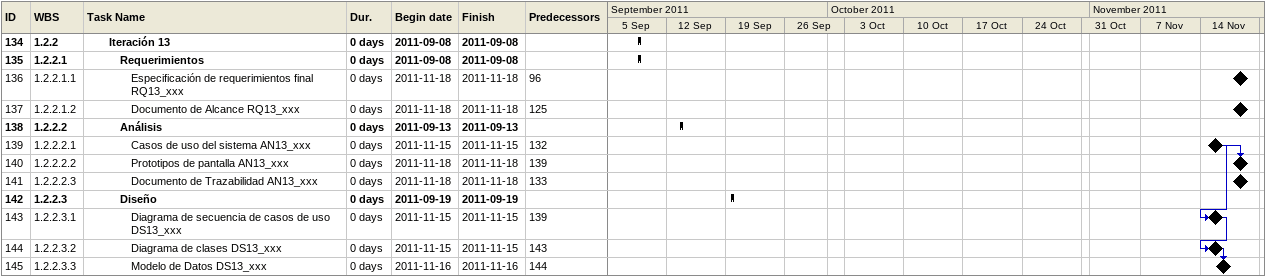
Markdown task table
| ID | WBS | Task | Duration | Start | Finish | Predecessors |
|---|---|---|---|---|---|---|
| 134 | 1.2.2 | **Iteración 13** | 0d | 2011-09-08 | 2011-09-08 |  |
| 135 | 1.2.2.1 | **Requerimientos** | 0d | 2011-09-08 | 2011-09-08 |  |
| 136 | 1.2.2.1.1 | Especificación de requerimientos final RQ13_xxx | 0d | 2011-11-18 | 2011-11-18 | 96 |
| 137 | 1.2.2.1.2 | Documento de Alcance RQ13_xxx | 0d | 2011-11-18 | 2011-11-18 | 125 |
| 138 | 1.2.2.2 | **Análisis** | 0d | 2011-09-13 | 2011-09-13 |  |
| 139 | 1.2.2.2.1 | Casos de uso del sistema AN13_xxx | 0d | 2011-11-15 | 2011-11-15 | 132 |
| 140 | 1.2.2.2.2 | Prototipos de pantalla AN13_xxx | 0d | 2011-11-18 | 2011-11-18 | 139 |
| 141 | 1.2.2.2.3 | Documento de Trazabilidad AN13_xxx | 0d | 2011-11-18 | 2011-11-18 | 133 |
| 142 | 1.2.2.3 | **Diseño** | 0d | 2011-09-19 | 2011-09-19 |  |
| 143 | 1.2.2.3.1 | Diagrama de secuencia de casos de uso DS13_xxx | 0d | 2011-11-15 | 2011-11-15 | 139 |
| 144 | 1.2.2.3.2 | Diagrama de clases DS13_xxx | 0d | 2011-11-15 | 2011-11-15 | 143 |
| 145 | 1.2.2.3.3 | Modelo de Datos DS13_xxx | 0d | 2011-11-16 | 2011-11-16 | 144 |
